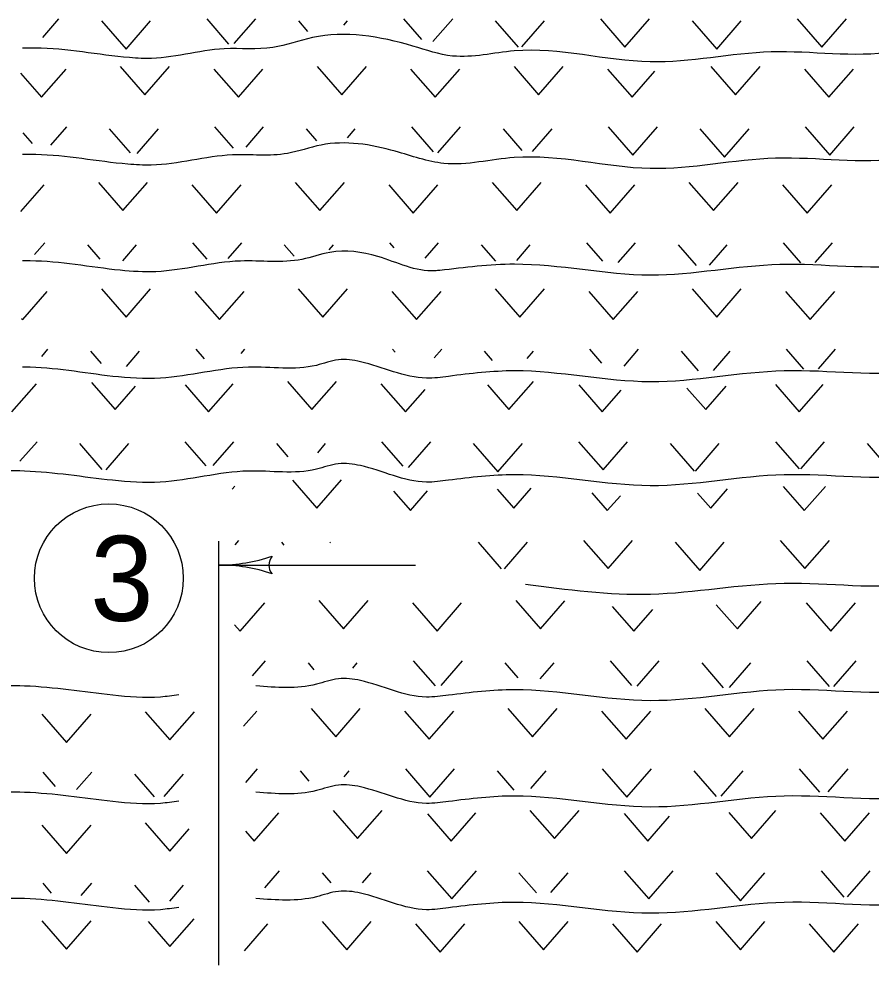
# Model space of a CAD drawing. Extents: x 997.6 to 1037, y 998.9 to 1023.1.
# Drawn here: x 1012.756 to 1014.76, y 1015.973 to 1018.198 of the extents above; entities that cross this region are included whole.
import ezdxf

# ---------------------------------------------------------------- set-up
doc = ezdxf.new("R2010")
doc.units = 0
doc.layers.add('Level 1', color=7, linetype='Continuous')
doc.layers.add('Level 5', color=7, linetype='Continuous')

msp = doc.modelspace()

# ---------------------------------------------------------------- linework, layer by layer
at = {"layer": 'Level 1'}
for p, q in [((1013.2267, 1015.973), (1013.2267, 1016.97)), ((1013.2267, 1016.9138), (1013.6889, 1016.9138))]:
    msp.add_line(p, q, dxfattribs=at)
msp.add_circle((1012.9678, 1016.8828), 0.175, dxfattribs=at)
for centre, radius, start, end in [((1013.2267, 1017.3048), 0.3909, 270, 288.6688), ((1013.3753, 1016.9138), 0.0313, 138.7746, 220.8913), ((1013.2267, 1017.3048), 0.3909, 269.9878, 270), ((1013.2267, 1016.5229), 0.3909, 71.3472, 89.9939)]:
    msp.add_arc(centre, radius, start, end, dxfattribs=at)
for points in [[(1015.8853, 1018.1393), (1015.7857, 1018.1476), (1015.5651, 1018.1391), (1015.5167, 1018.129), (1015.344, 1018.1338), (1015.1273, 1018.1292), (1014.8652, 1018.1292), (1014.8133, 1018.1205), (1014.5256, 1018.1205), (1014.2408, 1018.0972), (1013.9211, 1018.123), (1013.7762, 1018.111), (1013.6824, 1018.1344), (1013.4464, 1018.1542), (1013.3537, 1018.131), (1013.2393, 1018.1279), (1013.0568, 1018.1051), (1013.0303, 1018.1061), (1012.8087, 1018.1292), (1012.7649, 1018.1292)], [(1015.9973, 1017.8792), (1015.9968, 1017.8792), (1015.7801, 1017.8973), (1015.5956, 1017.8901), (1015.5391, 1017.8783), (1015.3433, 1017.8837), (1015.1277, 1017.8792), (1014.8859, 1017.8792), (1014.8341, 1017.8705), (1014.5358, 1017.8705), (1014.241, 1017.8463), (1013.9213, 1017.8722), (1013.7558, 1017.8584), (1013.6414, 1017.887), (1013.4668, 1017.9016), (1013.3877, 1017.8818), (1013.2583, 1017.8783), (1013.0675, 1017.8544), (1013.0124, 1017.8566), (1012.7957, 1017.8792), (1012.7649, 1017.8792)], [(1015.9973, 1017.6292), (1015.9864, 1017.6292), (1015.7745, 1017.6468), (1015.6262, 1017.6411), (1015.5481, 1017.6248), (1015.5255, 1017.6286), (1015.3424, 1017.6336), (1015.1111, 1017.6288), (1015.0828, 1017.624), (1015.0517, 1017.6292), (1014.9067, 1017.6292), (1014.8548, 1017.6205), (1014.546, 1017.6205), (1014.2411, 1017.5955), (1013.9217, 1017.6213), (1013.7458, 1017.6068), (1013.7352, 1017.6058), (1013.6004, 1017.6395), (1013.4872, 1017.649), (1013.4218, 1017.6327), (1013.2773, 1017.6288), (1013.0783, 1017.6038), (1012.9947, 1017.6071), (1012.7827, 1017.6292), (1012.7649, 1017.6292)], [(1015.9973, 1017.3792), (1015.976, 1017.3792), (1015.7689, 1017.3964), (1015.6567, 1017.3921), (1015.5531, 1017.3705), (1015.5013, 1017.3792), (1015.3417, 1017.3835), (1015.1345, 1017.3792), (1015.0828, 1017.3705), (1015.0309, 1017.3792), (1014.9274, 1017.3792), (1014.8756, 1017.3705), (1014.5563, 1017.3705), (1014.2413, 1017.3447), (1013.9219, 1017.3705), (1013.7665, 1017.3576), (1013.7148, 1017.3533), (1013.5594, 1017.3921), (1013.5076, 1017.3964), (1013.4558, 1017.3835), (1013.2962, 1017.3792), (1013.089, 1017.3533), (1012.9768, 1017.3576), (1012.7697, 1017.3792), (1012.7649, 1017.3792)], [(1015.9973, 1017.1348), (1015.9758, 1017.1348), (1015.7688, 1017.152), (1015.6565, 1017.1477), (1015.5529, 1017.1261), (1015.5012, 1017.1348), (1015.3415, 1017.1391), (1015.1343, 1017.1348), (1015.0826, 1017.1261), (1015.0308, 1017.1348), (1014.9273, 1017.1348), (1014.8754, 1017.1261), (1014.5561, 1017.1261), (1014.2411, 1017.1003), (1013.9218, 1017.1261), (1013.7663, 1017.1132), (1013.7146, 1017.1088), (1013.5593, 1017.1477), (1013.5074, 1017.152), (1013.4557, 1017.1391), (1013.296, 1017.1348), (1013.0888, 1017.1088), (1012.9767, 1017.1132), (1012.7695, 1017.1348), (1012.6789, 1017.1348)], [(1015.9973, 1016.8792), (1015.976, 1016.8792), (1015.7689, 1016.8964), (1015.6567, 1016.8921), (1015.5531, 1016.8705), (1015.5013, 1016.8792), (1015.3417, 1016.8835), (1015.1345, 1016.8792), (1015.0828, 1016.8705), (1015.0309, 1016.8792), (1014.9274, 1016.8792), (1014.8756, 1016.8705), (1014.5563, 1016.8705), (1014.2413, 1016.8447), (1013.9473, 1016.8684)], [(1015.9973, 1016.6292), (1015.976, 1016.6292), (1015.7689, 1016.6464), (1015.6567, 1016.6421), (1015.5531, 1016.6205), (1015.5013, 1016.6292), (1015.3417, 1016.6335), (1015.1345, 1016.6292), (1015.0828, 1016.6205), (1015.0309, 1016.6292), (1014.9274, 1016.6292), (1014.8756, 1016.6205), (1014.5563, 1016.6205), (1014.2413, 1016.5947), (1013.9219, 1016.6205), (1013.7665, 1016.6076), (1013.7148, 1016.6033), (1013.5594, 1016.6421), (1013.5076, 1016.6464), (1013.4558, 1016.6335), (1013.3135, 1016.6296)], [(1013.1323, 1016.6086), (1013.089, 1016.6033), (1012.9768, 1016.6076), (1012.7697, 1016.6292), (1012.6791, 1016.6292)], [(1015.9973, 1016.3792), (1015.976, 1016.3792), (1015.7689, 1016.3964), (1015.6567, 1016.3921), (1015.5531, 1016.3705), (1015.5013, 1016.3792), (1015.3417, 1016.3835), (1015.1345, 1016.3792), (1015.0828, 1016.3705), (1015.0309, 1016.3792), (1014.9274, 1016.3792), (1014.8756, 1016.3705), (1014.5563, 1016.3705), (1014.2413, 1016.3447), (1013.9219, 1016.3705), (1013.7665, 1016.3576), (1013.7148, 1016.3533), (1013.5594, 1016.3921), (1013.5076, 1016.3964), (1013.4558, 1016.3835), (1013.3135, 1016.3796)], [(1013.1323, 1016.3586), (1013.089, 1016.3533), (1012.9768, 1016.3576), (1012.7697, 1016.3792), (1012.6791, 1016.3792)], [(1015.9973, 1016.1292), (1015.976, 1016.1292), (1015.7689, 1016.1464), (1015.6567, 1016.1421), (1015.5531, 1016.1205), (1015.5013, 1016.1292), (1015.3417, 1016.1335), (1015.1345, 1016.1292), (1015.0828, 1016.1205), (1015.0309, 1016.1292), (1014.9274, 1016.1292), (1014.8756, 1016.1205), (1014.5563, 1016.1205), (1014.2413, 1016.0947), (1013.9219, 1016.1205), (1013.7665, 1016.1076), (1013.7148, 1016.1033), (1013.5594, 1016.1421), (1013.5076, 1016.1464), (1013.4558, 1016.1335), (1013.3135, 1016.1296)], [(1013.1323, 1016.1086), (1013.089, 1016.1033), (1012.9768, 1016.1076), (1012.7697, 1016.1292), (1012.6791, 1016.1292)]]:
    msp.add_spline(points, degree=3, dxfattribs=at)
at = {"layer": 'Level 5'}
for p, q in [((1012.8123, 1018.1547), (1012.8504, 1018.1983)), ((1012.9504, 1018.1936), (1013.0083, 1018.1272)), ((1013.0083, 1018.1272), (1013.066, 1018.1936)), ((1013.1978, 1018.1983), (1013.2494, 1018.139)), ((1013.2628, 1018.1403), (1013.3134, 1018.1983)), ((1013.4134, 1018.1936), (1013.435, 1018.1688)), ((1013.5201, 1018.1833), (1013.529, 1018.1936)), ((1013.6608, 1018.1983), (1013.7028, 1018.1501)), ((1013.73, 1018.1451), (1013.7764, 1018.1983)), ((1013.8764, 1018.1936), (1013.93, 1018.1321)), ((1013.9387, 1018.1323), (1013.992, 1018.1936)), ((1014.1238, 1018.1983), (1014.1816, 1018.132)), ((1014.1816, 1018.132), (1014.2394, 1018.1983)), ((1014.3394, 1018.1936), (1014.3973, 1018.1272)), ((1014.3973, 1018.1272), (1014.455, 1018.1936)), ((1014.5868, 1018.1983), (1014.6446, 1018.132)), ((1014.6446, 1018.132), (1014.7024, 1018.1983)), ((1012.8093, 1018.0142), (1012.8672, 1018.0804)), ((1012.9946, 1018.0862), (1013.0525, 1018.0198)), ((1013.0525, 1018.0198), (1013.1101, 1018.086)), ((1013.2145, 1018.0804), (1013.2723, 1018.0142)), ((1013.2723, 1018.0142), (1013.3302, 1018.0804)), ((1013.4576, 1018.0862), (1013.5155, 1018.0198)), ((1013.5155, 1018.0198), (1013.5733, 1018.0862)), ((1013.6775, 1018.0804), (1013.7353, 1018.0142)), ((1013.7353, 1018.0142), (1013.7932, 1018.0804)), ((1013.9206, 1018.0862), (1013.9785, 1018.0198)), ((1013.9785, 1018.0198), (1014.0363, 1018.0862)), ((1014.1405, 1018.0804), (1014.1983, 1018.0142)), ((1014.1983, 1018.0142), (1014.2516, 1018.0752)), ((1014.3836, 1018.0862), (1014.4415, 1018.0198)), ((1014.4415, 1018.0198), (1014.4993, 1018.0862)), ((1014.6035, 1018.0804), (1014.6613, 1018.0142)), ((1014.6613, 1018.0142), (1014.7192, 1018.0804)), ((1012.7599, 1018.0708), (1012.8093, 1018.0142)), ((1012.8312, 1017.9011), (1012.8688, 1017.9442)), ((1013.2163, 1017.9442), (1013.2599, 1017.8941)), ((1013.2905, 1017.8968), (1013.3318, 1017.9442)), ((1013.6793, 1017.9442), (1013.7303, 1017.8857)), ((1013.7415, 1017.8831), (1013.7948, 1017.9442)), ((1014.1423, 1017.9442), (1014.2, 1017.8779)), ((1014.2, 1017.8779), (1014.2578, 1017.9442)), ((1014.6053, 1017.9442), (1014.663, 1017.8779)), ((1014.663, 1017.8779), (1014.7208, 1017.9442)), ((1012.7654, 1017.9302), (1012.7872, 1017.9053)), ((1012.9688, 1017.9395), (1013.0178, 1017.8833)), ((1013.0342, 1017.8817), (1013.0844, 1017.9395)), ((1013.4318, 1017.9395), (1013.4561, 1017.9117)), ((1013.529, 1017.9183), (1013.5474, 1017.9395)), ((1013.8948, 1017.9395), (1013.9392, 1017.8886)), ((1013.9643, 1017.8864), (1014.0104, 1017.9395)), ((1014.3578, 1017.9395), (1014.4157, 1017.8731)), ((1014.4157, 1017.8731), (1014.4734, 1017.9395)), ((1012.7609, 1017.7452), (1012.8157, 1017.8078)), ((1012.9431, 1017.8136), (1013.001, 1017.7473)), ((1013.001, 1017.7473), (1013.0588, 1017.8136)), ((1013.163, 1017.8078), (1013.2208, 1017.7416)), ((1013.2208, 1017.7416), (1013.2787, 1017.8078)), ((1013.4061, 1017.8136), (1013.464, 1017.7473)), ((1013.464, 1017.7473), (1013.5218, 1017.8136)), ((1013.626, 1017.8078), (1013.6838, 1017.7416)), ((1013.6838, 1017.7416), (1013.7417, 1017.8078)), ((1013.8691, 1017.8136), (1013.927, 1017.7473)), ((1013.927, 1017.7473), (1013.9848, 1017.8136)), ((1014.089, 1017.8078), (1014.1468, 1017.7416)), ((1014.1468, 1017.7416), (1014.2047, 1017.8078)), ((1014.3321, 1017.8136), (1014.39, 1017.7473)), ((1014.39, 1017.7473), (1014.4478, 1017.8136)), ((1014.552, 1017.8078), (1014.6098, 1017.7416)), ((1014.6098, 1017.7416), (1014.6677, 1017.8078)), ((1012.7932, 1017.6439), (1012.8173, 1017.6716)), ((1012.9173, 1017.6669), (1012.9467, 1017.6333)), ((1013.0003, 1017.6295), (1013.0329, 1017.6669)), ((1013.1648, 1017.6716), (1013.1982, 1017.6333)), ((1013.2484, 1017.635), (1013.2803, 1017.6716)), ((1013.3803, 1017.6669), (1013.4033, 1017.6405)), ((1013.4855, 1017.6549), (1013.4959, 1017.6669)), ((1013.6278, 1017.6716), (1013.638, 1017.6598)), ((1013.712, 1017.6357), (1013.7433, 1017.6716)), ((1013.8433, 1017.6669), (1013.8769, 1017.6283)), ((1013.927, 1017.6302), (1013.9589, 1017.6669)), ((1014.0908, 1017.6716), (1014.1285, 1017.6283)), ((1014.1658, 1017.6252), (1014.2063, 1017.6716)), ((1014.3063, 1017.6669), (1014.3488, 1017.6182)), ((1014.3803, 1017.619), (1014.4219, 1017.6669)), ((1014.5538, 1017.6716), (1014.5947, 1017.6247)), ((1014.6292, 1017.6256), (1014.6693, 1017.6716)), ((1012.9503, 1017.5632), (1013.0083, 1017.4968)), ((1013.0083, 1017.4968), (1013.066, 1017.5632)), ((1013.4133, 1017.5632), (1013.4713, 1017.4968)), ((1013.4713, 1017.4968), (1013.529, 1017.5632)), ((1013.8763, 1017.5632), (1013.9343, 1017.4968)), ((1013.9343, 1017.4968), (1013.992, 1017.5632)), ((1014.3393, 1017.5632), (1014.3973, 1017.4968)), ((1014.3973, 1017.4968), (1014.455, 1017.5632)), ((1012.7651, 1017.4912), (1012.8229, 1017.5574)), ((1013.1703, 1017.5574), (1013.2281, 1017.4912)), ((1013.2281, 1017.4912), (1013.2859, 1017.5574)), ((1013.6333, 1017.5574), (1013.6911, 1017.4912)), ((1013.6911, 1017.4912), (1013.7489, 1017.5574)), ((1014.0963, 1017.5574), (1014.1541, 1017.4912)), ((1014.1541, 1017.4912), (1014.2119, 1017.5574)), ((1014.5593, 1017.5574), (1014.6171, 1017.4912)), ((1014.6171, 1017.4912), (1014.6749, 1017.5574)), ((1012.7627, 1017.4939), (1012.7651, 1017.4912)), ((1012.81, 1017.4045), (1012.8246, 1017.4212)), ((1012.9246, 1017.4165), (1012.9495, 1017.3879)), ((1013.0092, 1017.3808), (1013.0402, 1017.4165)), ((1013.172, 1017.4212), (1013.1918, 1017.3985)), ((1013.2788, 1017.4112), (1013.2876, 1017.4212)), ((1013.635, 1017.4212), (1013.6409, 1017.4144)), ((1013.7332, 1017.4013), (1013.7506, 1017.4212)), ((1013.8506, 1017.4165), (1013.8692, 1017.3952)), ((1013.9513, 1017.3993), (1013.9662, 1017.4165)), ((1014.098, 1017.4212), (1014.1263, 1017.3887)), ((1014.1793, 1017.3818), (1014.2136, 1017.4212)), ((1014.3136, 1017.4165), (1014.3533, 1017.3708)), ((1014.39, 1017.3715), (1014.4292, 1017.4165)), ((1014.561, 1017.4212), (1014.6013, 1017.3749)), ((1014.6367, 1017.3755), (1014.6766, 1017.4212)), ((1012.7393, 1017.2739), (1012.7972, 1017.3402)), ((1012.9268, 1017.3434), (1012.9825, 1017.2796)), ((1013.2023, 1017.2739), (1013.2602, 1017.3402)), ((1013.3876, 1017.3459), (1013.4455, 1017.2796)), ((1013.4455, 1017.2796), (1013.5033, 1017.3459)), ((1013.6075, 1017.3402), (1013.6653, 1017.2739)), ((1013.9085, 1017.2796), (1013.9663, 1017.3459)), ((1012.9825, 1017.2796), (1013.0303, 1017.3344)), ((1013.147, 1017.3373), (1013.2023, 1017.2739)), ((1013.6653, 1017.2739), (1013.7114, 1017.3267)), ((1013.858, 1017.3374), (1013.9085, 1017.2796)), ((1014.073, 1017.3373), (1014.1283, 1017.2739)), ((1014.1283, 1017.2739), (1014.1729, 1017.325)), ((1014.3274, 1017.3301), (1014.3715, 1017.2796)), ((1014.3715, 1017.2796), (1014.4192, 1017.3343)), ((1014.5352, 1017.3383), (1014.5913, 1017.2739)), ((1014.5913, 1017.2739), (1014.6475, 1017.3383)), ((1012.7586, 1017.1578), (1012.7988, 1017.2039)), ((1012.8988, 1017.1993), (1012.9513, 1017.1389)), ((1012.9612, 1017.138), (1013.0144, 1017.1993)), ((1013.1463, 1017.2039), (1013.1961, 1017.1468)), ((1013.2133, 1017.1483), (1013.2618, 1017.2039)), ((1013.3618, 1017.1993), (1013.3887, 1017.1684)), ((1013.4589, 1017.1779), (1013.4774, 1017.1993)), ((1013.6093, 1017.2039), (1013.6593, 1017.1465)), ((1013.6721, 1017.1435), (1013.7248, 1017.2039)), ((1013.8248, 1017.1993), (1013.8827, 1017.1328)), ((1013.8827, 1017.1328), (1013.9404, 1017.1993)), ((1014.0723, 1017.2039), (1014.13, 1017.1377)), ((1014.13, 1017.1377), (1014.1878, 1017.2039)), ((1014.2878, 1017.1993), (1014.3443, 1017.1344)), ((1014.3471, 1017.1345), (1014.4034, 1017.1993)), ((1014.5353, 1017.2039), (1014.591, 1017.14)), ((1014.5951, 1017.1401), (1014.6508, 1017.2039)), ((1014.7508, 1017.1993), (1014.7983, 1017.1447)), ((1013.2579, 1017.0923), (1013.2643, 1017.0996)), ((1013.3995, 1017.1137), (1013.4572, 1017.0476)), ((1013.4572, 1017.0476), (1013.5149, 1017.1139)), ((1014.5533, 1017.0989), (1014.603, 1017.0419)), ((1014.603, 1017.0419), (1014.6528, 1017.0989)), ((1013.6369, 1017.0878), (1013.677, 1017.0419)), ((1013.677, 1017.0419), (1013.7173, 1017.088)), ((1013.8809, 1017.0926), (1013.9202, 1017.0476)), ((1013.9202, 1017.0476), (1013.9613, 1017.0948)), ((1014.1038, 1017.0834), (1014.14, 1017.0419)), ((1014.14, 1017.0419), (1014.1707, 1017.077)), ((1014.3521, 1017.0832), (1014.3832, 1017.0476)), ((1014.3832, 1017.0476), (1014.4225, 1017.0928)), ((1013.2646, 1016.9617), (1013.2735, 1016.9719)), ((1013.3735, 1016.9673), (1013.3793, 1016.9606)), ((1013.4877, 1016.9657), (1013.4891, 1016.9673)), ((1013.8365, 1016.9673), (1013.8905, 1016.9053)), ((1013.8981, 1016.9052), (1013.9521, 1016.9673)), ((1014.0839, 1016.9719), (1014.1417, 1016.9057)), ((1014.1417, 1016.9057), (1014.1995, 1016.9719)), ((1014.2995, 1016.9673), (1014.3573, 1016.9008)), ((1014.3573, 1016.9008), (1014.4151, 1016.9673)), ((1014.5469, 1016.9719), (1014.6047, 1016.9057)), ((1014.6047, 1016.9057), (1014.6625, 1016.9719)), ((1013.4618, 1016.8303), (1013.5198, 1016.764)), ((1013.5198, 1016.764), (1013.5775, 1016.8303)), ((1013.9248, 1016.8303), (1013.9828, 1016.764)), ((1013.9828, 1016.764), (1014.0398, 1016.8295)), ((1014.4458, 1016.764), (1014.5017, 1016.8283)), ((1013.2766, 1016.7583), (1013.3344, 1016.8246)), ((1013.6818, 1016.8246), (1013.7396, 1016.7583)), ((1013.7396, 1016.7583), (1013.7974, 1016.8246)), ((1014.1518, 1016.8165), (1014.2026, 1016.7583)), ((1014.2026, 1016.7583), (1014.2473, 1016.8096)), ((1014.3964, 1016.8205), (1014.4458, 1016.764)), ((1014.6078, 1016.8246), (1014.6656, 1016.7583)), ((1014.6656, 1016.7583), (1014.7234, 1016.8246)), ((1013.2634, 1016.7734), (1013.2766, 1016.7583)), ((1013.3053, 1016.653), (1013.3361, 1016.6883)), ((1013.4361, 1016.6837), (1013.45, 1016.6677)), ((1013.5412, 1016.6716), (1013.5517, 1016.6837)), ((1013.6835, 1016.6883), (1013.7348, 1016.6295)), ((1013.749, 1016.6309), (1013.7991, 1016.6883)), ((1013.8991, 1016.6837), (1013.9298, 1016.6485)), ((1013.9824, 1016.6466), (1014.0147, 1016.6837)), ((1014.1465, 1016.6883), (1014.1972, 1016.6302)), ((1014.2104, 1016.6292), (1014.2621, 1016.6883)), ((1014.3621, 1016.6837), (1014.4128, 1016.6253)), ((1014.4271, 1016.6255), (1014.4777, 1016.6837)), ((1014.6095, 1016.6883), (1014.6618, 1016.6283)), ((1014.6728, 1016.6284), (1014.7251, 1016.6883)), ((1012.8103, 1016.5631), (1012.8682, 1016.4968)), ((1012.8682, 1016.4968), (1012.926, 1016.5631)), ((1013.0534, 1016.5688), (1013.1113, 1016.5025)), ((1013.1113, 1016.5025), (1013.1691, 1016.5688)), ((1013.2846, 1016.5346), (1013.316, 1016.5705)), ((1013.4434, 1016.5763), (1013.5013, 1016.5099)), ((1013.5013, 1016.5099), (1013.5591, 1016.5763)), ((1013.6633, 1016.5705), (1013.7212, 1016.5043)), ((1013.7212, 1016.5043), (1013.779, 1016.5705)), ((1013.9064, 1016.5763), (1013.9643, 1016.5099)), ((1013.9643, 1016.5099), (1014.0221, 1016.5763)), ((1014.1263, 1016.5705), (1014.1842, 1016.5043)), ((1014.1842, 1016.5043), (1014.242, 1016.5705)), ((1014.3694, 1016.5763), (1014.4273, 1016.5099)), ((1014.4273, 1016.5099), (1014.4851, 1016.5763)), ((1014.5893, 1016.5705), (1014.6472, 1016.5043)), ((1014.6472, 1016.5043), (1014.705, 1016.5705)), ((1013.29, 1016.4026), (1013.3177, 1016.4343)), ((1013.4177, 1016.4296), (1013.4383, 1016.4059)), ((1013.5213, 1016.4158), (1013.5333, 1016.4296)), ((1013.6651, 1016.4343), (1013.7228, 1016.368)), ((1013.7228, 1016.368), (1013.7807, 1016.4343)), ((1013.8807, 1016.4296), (1013.9198, 1016.3846)), ((1013.9604, 1016.3884), (1013.9963, 1016.4296)), ((1014.1281, 1016.4343), (1014.1858, 1016.368)), ((1014.1858, 1016.368), (1014.2437, 1016.4343)), ((1014.3437, 1016.4296), (1014.396, 1016.3695)), ((1014.4074, 1016.37), (1014.4593, 1016.4296)), ((1014.5911, 1016.4343), (1014.6389, 1016.3793)), ((1014.6595, 1016.3802), (1014.7067, 1016.4343)), ((1012.8121, 1016.4268), (1012.8416, 1016.393)), ((1012.892, 1016.3859), (1012.9277, 1016.4268)), ((1013.0277, 1016.4222), (1013.0745, 1016.3684)), ((1013.0976, 1016.3697), (1013.1433, 1016.4222)), ((1013.3097, 1016.2648), (1013.3675, 1016.3311)), ((1013.4949, 1016.3368), (1013.5528, 1016.2705)), ((1013.5528, 1016.2705), (1013.6106, 1016.3368)), ((1013.7169, 1016.3287), (1013.7727, 1016.2648)), ((1013.7727, 1016.2648), (1013.8305, 1016.3311)), ((1013.9579, 1016.3368), (1014.0158, 1016.2705)), ((1014.0158, 1016.2705), (1014.0736, 1016.3368)), ((1014.1794, 1016.3293), (1014.2357, 1016.2648)), ((1014.2357, 1016.2648), (1014.2866, 1016.3232)), ((1014.4255, 1016.3316), (1014.4788, 1016.2705)), ((1014.4788, 1016.2705), (1014.5366, 1016.3368)), ((1014.6408, 1016.3311), (1014.6987, 1016.2648)), ((1014.6987, 1016.2648), (1014.7565, 1016.3311)), ((1012.8103, 1016.3017), (1012.8682, 1016.2354)), ((1012.8682, 1016.2354), (1012.926, 1016.3017)), ((1013.0534, 1016.3074), (1013.1113, 1016.2411)), ((1013.1113, 1016.2411), (1013.1567, 1016.2931)), ((1013.2893, 1016.2882), (1013.3097, 1016.2648)), ((1013.3343, 1016.1548), (1013.3692, 1016.1948)), ((1013.4692, 1016.1902), (1013.4899, 1016.1663)), ((1013.5643, 1016.1668), (1013.5848, 1016.1902)), ((1013.7166, 1016.1948), (1013.7743, 1016.1286)), ((1013.7743, 1016.1286), (1013.8322, 1016.1948)), ((1013.9322, 1016.1902), (1013.9732, 1016.1431)), ((1014.0073, 1016.1436), (1014.0478, 1016.1902)), ((1014.1796, 1016.1948), (1014.2373, 1016.1286)), ((1014.2373, 1016.1286), (1014.2952, 1016.1948)), ((1014.3952, 1016.1902), (1014.453, 1016.1238)), ((1014.453, 1016.1238), (1014.5108, 1016.1902)), ((1014.6426, 1016.1948), (1014.6964, 1016.133)), ((1014.7047, 1016.1336), (1014.7582, 1016.1948)), ((1012.8121, 1016.1654), (1012.8323, 1016.1423)), ((1012.9025, 1016.1366), (1012.9277, 1016.1654)), ((1013.0277, 1016.1608), (1013.0624, 1016.1208)), ((1013.1109, 1016.1236), (1013.1433, 1016.1608)), ((1012.8103, 1016.077), (1012.8682, 1016.0108)), ((1012.8682, 1016.0108), (1012.926, 1016.077)), ((1013.0599, 1016.0753), (1013.1113, 1016.0164)), ((1013.1113, 1016.0164), (1013.1683, 1016.0818)), ((1013.4692, 1016.0754), (1013.5271, 1016.0091)), ((1013.5271, 1016.0091), (1013.5848, 1016.0754)), ((1013.9322, 1016.0754), (1013.9901, 1016.0091)), ((1013.9901, 1016.0091), (1014.0478, 1016.0754)), ((1014.3952, 1016.0754), (1014.4531, 1016.0091)), ((1014.4531, 1016.0091), (1014.5108, 1016.0754)), ((1013.2867, 1016.0066), (1013.3418, 1016.0697)), ((1013.6891, 1016.0697), (1013.7469, 1016.0034)), ((1013.7469, 1016.0034), (1013.8048, 1016.0697)), ((1014.1521, 1016.0697), (1014.2099, 1016.0034)), ((1014.2099, 1016.0034), (1014.2678, 1016.0697)), ((1014.6151, 1016.0697), (1014.6729, 1016.0034)), ((1014.6729, 1016.0034), (1014.7308, 1016.0697))]:
    msp.add_line(p, q, dxfattribs=at)

# ---------------------------------------------------------------- texts
at = {"layer": 'Level 1'}
msp.add_text('3', height=0.2, dxfattribs=at).set_placement((1012.924, 1016.7826))

doc.saveas('drawing.dxf')
